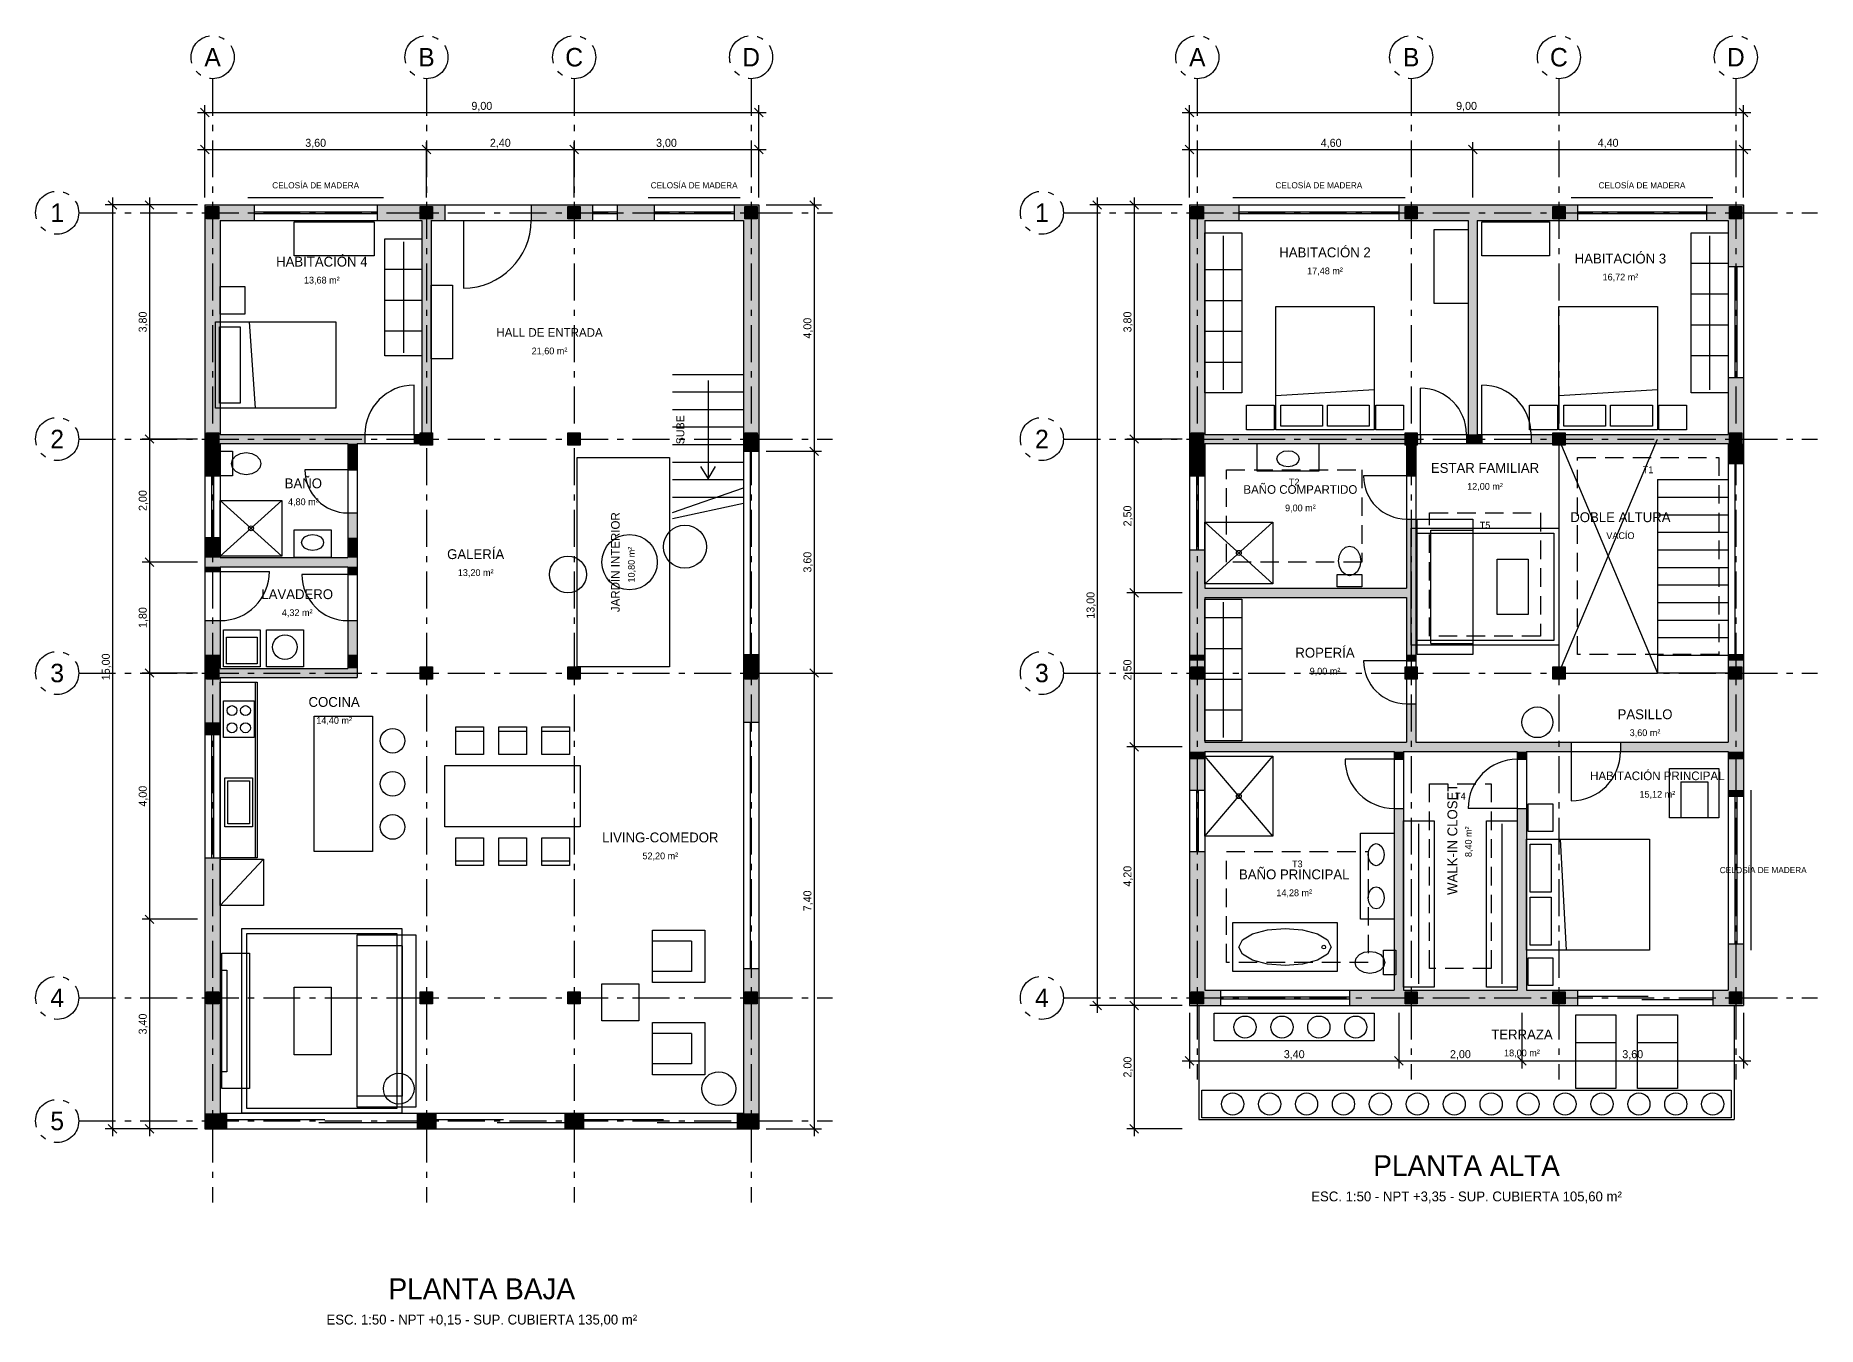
# Model space of a CAD drawing. Extents: x -4 to 46.4, y -32 to 6.2.
# Drawn here: x 17.45 to 46.4, y -23.21 to -2.25 of the extents above; entities that cross this region are included whole.
import ezdxf
from ezdxf.enums import TextEntityAlignment as Align

# ---------------------------------------------------------------- set-up
doc = ezdxf.new("R2010")
doc.units = 0
doc.linetypes.add('CENTER', pattern=[1, 0.6, -0.15, 0.1, -0.15])
doc.linetypes.add('DASHED', pattern=[0.45, 0.3, -0.15])
for name, color, linetype in [('BARANDAS', 140, 'CONTINUOUS'), ('CARPINTERIA', 4, 'CONTINUOUS'), ('COLUMNAS', 7, 'CONTINUOUS'), ('COTAS', 3, 'CONTINUOUS'), ('EJES', 1, 'CENTER'), ('ESCALERA', 30, 'CONTINUOUS'), ('MOBILIARIO', 6, 'CONTINUOUS'), ('MUROS', 7, 'CONTINUOUS'), ('MUROS-RELLENO', 8, 'CONTINUOUS'), ('SANITARIOS', 140, 'CONTINUOUS'), ('TEXTO', 2, 'CONTINUOUS'), ('TRAGALUCES', 4, 'DASHED'), ('VEGETACION', 92, 'CONTINUOUS')]:
    doc.layers.add(name, color=color, linetype=linetype)

msp = doc.modelspace()

# ---------------------------------------------------------------- linework, layer by layer
at = {"layer": 'BARANDAS'}
for p, q in [((42.2, -8.8), (43.8, -12.6)), ((42.2, -12.6), (43.8, -8.8)), ((42.2, -8.875), (42.2, -12.6)), ((42.2, -12.6), (43.8, -12.6)), ((36.35, -18), (36.35, -19.85)), ((45.05, -18), (45.05, -19.85)), ((36.35, -19.85), (45.05, -19.85))]:
    msp.add_line(p, q, dxfattribs=at)
at = {"layer": 'CARPINTERIA'}
for p, q in [((20.9, -4.88), (23.1, -4.88)), ((27.4, -4.88), (28.9, -4.88)), ((36.9, -4.88), (39.7, -4.88)), ((42.4, -4.88), (44.7, -4.88)), ((21, -5), (23, -5)), ((21, -5.11), (23, -5.11)), ((21, -5.14), (23, -5.14)), ((24.1, -5), (25.5, -5)), ((26.5, -5), (26.9, -5)), ((26.5, -5.11), (26.9, -5.11)), ((26.5, -5.14), (26.9, -5.14)), ((27.5, -5), (28.8, -5)), ((27.5, -5.11), (28.8, -5.11)), ((27.5, -5.14), (28.8, -5.14)), ((37, -5), (39.6, -5)), ((37, -5.11), (39.6, -5.11)), ((37, -5.14), (39.6, -5.14)), ((42.5, -5), (44.6, -5)), ((42.5, -5.11), (44.6, -5.11)), ((42.5, -5.14), (44.6, -5.14)), ((21, -5.25), (23, -5.25)), ((24.1, -5.25), (25.5, -5.25)), ((24.4, -5.25), (24.4, -6.35)), ((26.5, -5.25), (26.9, -5.25)), ((27.5, -5.25), (28.8, -5.25)), ((37, -5.25), (39.6, -5.25)), ((42.5, -5.25), (44.6, -5.25)), ((44.95, -6), (44.95, -7.8)), ((45.06, -6), (45.06, -7.8)), ((45.09, -6), (45.09, -7.8)), ((45.2, -6), (45.2, -7.8)), ((23.6, -8.725), (23.6, -7.925)), ((39.95, -8.725), (39.95, -7.975)), ((40.95, -8.725), (40.95, -7.925)), ((22.8, -8.725), (23.6, -8.725)), ((22.8, -8.875), (23.6, -8.875)), ((39.95, -8.725), (40.7, -8.725)), ((39.95, -8.875), (40.7, -8.875)), ((40.95, -8.725), (41.75, -8.725)), ((40.95, -8.875), (41.75, -8.875)), ((28.95, -9), (28.95, -12.3)), ((29.06, -9), (29.06, -12.3)), ((29.2, -9), (29.2, -12.3)), ((44.95, -9.2), (44.95, -12.3)), ((45.06, -9.2), (45.06, -12.3)), ((45.2, -9.2), (45.2, -12.3)), ((20.2, -9.4), (20.2, -10.4)), ((20.31, -9.4), (20.31, -10.4)), ((20.34, -9.4), (20.34, -10.4)), ((20.45, -9.4), (20.45, -10.4)), ((22.525, -9.3), (21.825, -9.3)), ((22.525, -9.3), (22.525, -10)), ((22.675, -9.3), (22.675, -10)), ((36.2, -9.4), (36.2, -10.6)), ((36.31, -9.4), (36.31, -10.6)), ((36.34, -9.4), (36.34, -10.6)), ((36.45, -9.4), (36.45, -10.6)), ((39.725, -9.4), (39.025, -9.4)), ((39.725, -9.4), (39.725, -10.1)), ((39.875, -9.4), (39.875, -10.1)), ((20.2, -10.95), (20.2, -11.75)), ((20.45, -10.95), (21.25, -10.95)), ((20.45, -10.95), (20.45, -11.75)), ((22.525, -11), (21.775, -11)), ((22.525, -11), (22.525, -11.75)), ((22.675, -11), (22.675, -11.75)), ((39.725, -12.4), (39.025, -12.4)), ((39.725, -12.4), (39.725, -13.1)), ((39.875, -12.4), (39.875, -13.1)), ((20.2, -13.6), (20.2, -15.6)), ((20.31, -13.6), (20.31, -15.6)), ((20.34, -13.6), (20.34, -15.6)), ((20.45, -13.6), (20.45, -15.6)), ((28.95, -13.4), (28.95, -17.4)), ((29.06, -13.4), (29.06, -17.4)), ((29.2, -13.4), (29.2, -17.4)), ((42.4, -13.725), (43.2, -13.725)), ((42.4, -13.875), (42.4, -14.675)), ((42.4, -13.875), (43.2, -13.875)), ((39.525, -14), (38.725, -14)), ((39.525, -14), (39.525, -14.8)), ((39.675, -14), (39.675, -14.8)), ((41.525, -14), (41.525, -14.8)), ((41.675, -14), (41.675, -14.8)), ((36.2, -14.5), (36.2, -15.5)), ((36.31, -14.5), (36.31, -15.5)), ((36.34, -14.5), (36.34, -15.5)), ((36.45, -14.5), (36.45, -15.5)), ((44.95, -14.6), (44.95, -17)), ((45.06, -14.6), (45.06, -17)), ((45.09, -14.6), (45.09, -17)), ((45.2, -14.6), (45.2, -17)), ((45.32, -14.5), (45.32, -17.1)), ((41.525, -14.8), (40.725, -14.8)), ((36.7, -17.75), (38.8, -17.75)), ((36.7, -17.86), (38.8, -17.86)), ((36.7, -17.89), (38.8, -17.89)), ((42.5, -17.75), (44.7, -17.75)), ((42.5, -17.85), (43.65, -17.85)), ((43.55, -17.9), (44.7, -17.9)), ((36.7, -18), (38.8, -18)), ((42.5, -18), (44.7, -18)), ((20.55, -19.75), (23.65, -19.75)), ((20.55, -19.85), (22.15, -19.85)), ((22.05, -19.9), (23.65, -19.9)), ((23.95, -19.75), (26.05, -19.75)), ((23.95, -19.85), (25.05, -19.85)), ((24.95, -19.9), (26.05, -19.9)), ((26.35, -19.75), (28.85, -19.75)), ((26.35, -19.85), (27.65, -19.85)), ((27.55, -19.9), (28.85, -19.9)), ((20.55, -20), (23.65, -20)), ((23.95, -20), (26.05, -20)), ((26.35, -20), (28.85, -20))]:
    msp.add_line(p, q, dxfattribs=at)
for centre, radius, start, end in [((24.4, -5.25), 1.1, 270, 0), ((23.6, -8.725), 0.8, 90, 180), ((39.95, -8.725), 0.75, 0, 90), ((40.95, -8.725), 0.8, 0, 90), ((22.525, -9.3), 0.7, 180, 270), ((39.725, -9.4), 0.7, 180, 270), ((20.45, -10.95), 0.8, 270, 0), ((22.525, -11), 0.75, 180, 270), ((39.725, -12.4), 0.7, 180, 270), ((42.4, -13.875), 0.8, 270, 0), ((39.525, -14), 0.8, 180, 270), ((41.525, -14.8), 0.8, 90, 180)]:
    msp.add_arc(centre, radius, start, end, dxfattribs=at)
at = {"layer": 'COLUMNAS'}
for points in [[(20.225, -5.025), (20.425, -5.025), (20.425, -5.225), (20.225, -5.225)], [(23.7, -5.025), (23.9, -5.025), (23.9, -5.225), (23.7, -5.225)], [(26.1, -5.025), (26.3, -5.025), (26.3, -5.225), (26.1, -5.225)], [(28.975, -5.025), (29.175, -5.025), (29.175, -5.225), (28.975, -5.225)], [(36.225, -5.025), (36.425, -5.025), (36.425, -5.225), (36.225, -5.225)], [(39.7, -5.025), (39.9, -5.025), (39.9, -5.225), (39.7, -5.225)], [(42.1, -5.025), (42.3, -5.025), (42.3, -5.225), (42.1, -5.225)], [(44.975, -5.025), (45.175, -5.025), (45.175, -5.225), (44.975, -5.225)], [(20.225, -8.7), (20.425, -8.7), (20.425, -8.9), (20.225, -8.9)], [(23.7, -8.7), (23.9, -8.7), (23.9, -8.9), (23.7, -8.9)], [(26.1, -8.7), (26.3, -8.7), (26.3, -8.9), (26.1, -8.9)], [(28.975, -8.7), (29.175, -8.7), (29.175, -8.9), (28.975, -8.9)], [(36.225, -8.7), (36.425, -8.7), (36.425, -8.9), (36.225, -8.9)], [(39.7, -8.7), (39.9, -8.7), (39.9, -8.9), (39.7, -8.9)], [(42.1, -8.7), (42.3, -8.7), (42.3, -8.9), (42.1, -8.9)], [(44.975, -8.7), (45.175, -8.7), (45.175, -8.9), (44.975, -8.9)], [(20.225, -12.5), (20.425, -12.5), (20.425, -12.7), (20.225, -12.7)], [(23.7, -12.5), (23.9, -12.5), (23.9, -12.7), (23.7, -12.7)], [(26.1, -12.5), (26.3, -12.5), (26.3, -12.7), (26.1, -12.7)], [(28.975, -12.5), (29.175, -12.5), (29.175, -12.7), (28.975, -12.7)], [(36.225, -12.5), (36.425, -12.5), (36.425, -12.7), (36.225, -12.7)], [(39.7, -12.5), (39.9, -12.5), (39.9, -12.7), (39.7, -12.7)], [(42.1, -12.5), (42.3, -12.5), (42.3, -12.7), (42.1, -12.7)], [(44.975, -12.5), (45.175, -12.5), (45.175, -12.7), (44.975, -12.7)], [(20.225, -17.775), (20.425, -17.775), (20.425, -17.975), (20.225, -17.975)], [(23.7, -17.775), (23.9, -17.775), (23.9, -17.975), (23.7, -17.975)], [(26.1, -17.775), (26.3, -17.775), (26.3, -17.975), (26.1, -17.975)], [(28.975, -17.775), (29.175, -17.775), (29.175, -17.975), (28.975, -17.975)], [(36.225, -17.775), (36.425, -17.775), (36.425, -17.975), (36.225, -17.975)], [(39.7, -17.775), (39.9, -17.775), (39.9, -17.975), (39.7, -17.975)], [(42.1, -17.775), (42.3, -17.775), (42.3, -17.975), (42.1, -17.975)], [(44.975, -17.775), (45.175, -17.775), (45.175, -17.975), (44.975, -17.975)], [(20.225, -19.775), (20.425, -19.775), (20.425, -19.975), (20.225, -19.975)], [(23.7, -19.775), (23.9, -19.775), (23.9, -19.975), (23.7, -19.975)], [(26.1, -19.775), (26.3, -19.775), (26.3, -19.975), (26.1, -19.975)], [(28.975, -19.775), (29.175, -19.775), (29.175, -19.975), (28.975, -19.975)]]:
    msp.add_lwpolyline(points, close=True, dxfattribs=at)
for points in [[(20.225, -5.025), (20.425, -5.025), (20.225, -5.225), (20.425, -5.225)], [(23.7, -5.025), (23.9, -5.025), (23.7, -5.225), (23.9, -5.225)], [(26.1, -5.025), (26.3, -5.025), (26.1, -5.225), (26.3, -5.225)], [(28.975, -5.025), (29.175, -5.025), (28.975, -5.225), (29.175, -5.225)], [(36.225, -5.025), (36.425, -5.025), (36.225, -5.225), (36.425, -5.225)], [(39.7, -5.025), (39.9, -5.025), (39.7, -5.225), (39.9, -5.225)], [(42.1, -5.025), (42.3, -5.025), (42.1, -5.225), (42.3, -5.225)], [(44.975, -5.025), (45.175, -5.025), (44.975, -5.225), (45.175, -5.225)], [(20.225, -8.7), (20.425, -8.7), (20.225, -8.9), (20.425, -8.9)], [(23.7, -8.7), (23.9, -8.7), (23.7, -8.9), (23.9, -8.9)], [(26.1, -8.7), (26.3, -8.7), (26.1, -8.9), (26.3, -8.9)], [(28.975, -8.7), (29.175, -8.7), (28.975, -8.9), (29.175, -8.9)], [(36.225, -8.7), (36.425, -8.7), (36.225, -8.9), (36.425, -8.9)], [(39.7, -8.7), (39.9, -8.7), (39.7, -8.9), (39.9, -8.9)], [(42.1, -8.7), (42.3, -8.7), (42.1, -8.9), (42.3, -8.9)], [(44.975, -8.7), (45.175, -8.7), (44.975, -8.9), (45.175, -8.9)], [(20.225, -12.5), (20.425, -12.5), (20.225, -12.7), (20.425, -12.7)], [(23.7, -12.5), (23.9, -12.5), (23.7, -12.7), (23.9, -12.7)], [(26.1, -12.5), (26.3, -12.5), (26.1, -12.7), (26.3, -12.7)], [(28.975, -12.5), (29.175, -12.5), (28.975, -12.7), (29.175, -12.7)], [(36.225, -12.5), (36.425, -12.5), (36.225, -12.7), (36.425, -12.7)], [(39.7, -12.5), (39.9, -12.5), (39.7, -12.7), (39.9, -12.7)], [(42.1, -12.5), (42.3, -12.5), (42.1, -12.7), (42.3, -12.7)], [(44.975, -12.5), (45.175, -12.5), (44.975, -12.7), (45.175, -12.7)], [(20.225, -17.775), (20.425, -17.775), (20.225, -17.975), (20.425, -17.975)], [(23.7, -17.775), (23.9, -17.775), (23.7, -17.975), (23.9, -17.975)], [(26.1, -17.775), (26.3, -17.775), (26.1, -17.975), (26.3, -17.975)], [(28.975, -17.775), (29.175, -17.775), (28.975, -17.975), (29.175, -17.975)], [(36.225, -17.775), (36.425, -17.775), (36.225, -17.975), (36.425, -17.975)], [(39.7, -17.775), (39.9, -17.775), (39.7, -17.975), (39.9, -17.975)], [(42.1, -17.775), (42.3, -17.775), (42.1, -17.975), (42.3, -17.975)], [(44.975, -17.775), (45.175, -17.775), (44.975, -17.975), (45.175, -17.975)], [(20.225, -19.775), (20.425, -19.775), (20.225, -19.975), (20.425, -19.975)], [(23.7, -19.775), (23.9, -19.775), (23.7, -19.975), (23.9, -19.975)], [(26.1, -19.775), (26.3, -19.775), (26.1, -19.975), (26.3, -19.975)], [(28.975, -19.775), (29.175, -19.775), (28.975, -19.975), (29.175, -19.975)]]:
    msp.add_solid(points, dxfattribs=at)
at = {"layer": 'COTAS'}
for p, q in [((20.13, -3.43), (20.27, -3.57)), ((20.2, -4.88), (20.2, -3.38)), ((29.13, -3.43), (29.27, -3.57)), ((29.2, -4.88), (29.2, -3.38)), ((36.13, -3.43), (36.27, -3.57)), ((36.2, -4.88), (36.2, -3.38)), ((45.13, -3.43), (45.27, -3.57)), ((45.2, -4.88), (45.2, -3.38)), ((20.08, -3.5), (29.32, -3.5)), ((36.08, -3.5), (45.32, -3.5)), ((20.13, -4.03), (20.27, -4.17)), ((20.2, -4.88), (20.2, -3.98)), ((23.73, -4.03), (23.87, -4.17)), ((23.73, -4.03), (23.87, -4.17)), ((23.8, -4.88), (23.8, -3.98)), ((23.8, -4.88), (23.8, -3.98)), ((26.13, -4.03), (26.27, -4.17)), ((26.13, -4.03), (26.27, -4.17)), ((26.2, -4.88), (26.2, -3.98)), ((26.2, -4.88), (26.2, -3.98)), ((29.13, -4.03), (29.27, -4.17)), ((29.2, -4.88), (29.2, -3.98)), ((36.13, -4.03), (36.27, -4.17)), ((36.2, -4.88), (36.2, -3.98)), ((40.73, -4.03), (40.87, -4.17)), ((40.73, -4.03), (40.87, -4.17)), ((40.8, -4.88), (40.8, -3.98)), ((40.8, -4.88), (40.8, -3.98)), ((45.13, -4.03), (45.27, -4.17)), ((45.2, -4.88), (45.2, -3.98)), ((20.08, -4.1), (23.92, -4.1)), ((23.68, -4.1), (26.32, -4.1)), ((26.08, -4.1), (29.32, -4.1)), ((36.08, -4.1), (40.92, -4.1)), ((40.68, -4.1), (45.32, -4.1)), ((18.7, -4.88), (18.7, -20.12)), ((19.3, -4.88), (19.3, -8.92)), ((30.1, -4.88), (30.1, -9.12)), ((34.7, -4.88), (34.7, -18.12)), ((35.3, -4.88), (35.3, -8.92)), ((20.08, -5), (18.58, -5)), ((18.63, -4.93), (18.77, -5.07)), ((20.08, -5), (19.18, -5)), ((19.23, -4.93), (19.37, -5.07)), ((29.32, -5), (30.22, -5)), ((30.03, -4.93), (30.17, -5.07)), ((36.08, -5), (34.58, -5)), ((34.63, -4.93), (34.77, -5.07)), ((36.08, -5), (35.18, -5)), ((35.23, -4.93), (35.37, -5.07)), ((19.3, -8.68), (19.3, -10.92)), ((35.3, -8.68), (35.3, -11.42)), ((20.08, -8.8), (19.18, -8.8)), ((20.08, -8.8), (19.18, -8.8)), ((19.23, -8.73), (19.37, -8.87)), ((19.23, -8.73), (19.37, -8.87)), ((30.03, -8.93), (30.17, -9.07)), ((30.03, -8.93), (30.17, -9.07)), ((30.1, -8.88), (30.1, -12.72)), ((36.08, -8.8), (35.18, -8.8)), ((36.08, -8.8), (35.18, -8.8)), ((35.23, -8.73), (35.37, -8.87)), ((35.23, -8.73), (35.37, -8.87)), ((29.32, -9), (30.22, -9)), ((29.32, -9), (30.22, -9)), ((19.3, -10.68), (19.3, -12.72)), ((20.08, -10.8), (19.18, -10.8)), ((20.08, -10.8), (19.18, -10.8)), ((19.23, -10.73), (19.37, -10.87)), ((19.23, -10.73), (19.37, -10.87)), ((35.23, -11.23), (35.37, -11.37)), ((35.23, -11.23), (35.37, -11.37)), ((35.3, -11.18), (35.3, -13.92)), ((36.08, -11.3), (35.18, -11.3)), ((36.08, -11.3), (35.18, -11.3)), ((20.08, -12.6), (19.18, -12.6)), ((20.08, -12.6), (19.18, -12.6)), ((19.23, -12.53), (19.37, -12.67)), ((19.23, -12.53), (19.37, -12.67)), ((19.3, -12.48), (19.3, -16.72)), ((29.32, -12.6), (30.22, -12.6)), ((29.32, -12.6), (30.22, -12.6)), ((30.03, -12.53), (30.17, -12.67)), ((30.03, -12.53), (30.17, -12.67)), ((30.1, -12.48), (30.1, -20.12)), ((36.08, -13.8), (35.18, -13.8)), ((36.08, -13.8), (35.18, -13.8)), ((35.23, -13.73), (35.37, -13.87)), ((35.23, -13.73), (35.37, -13.87)), ((35.3, -13.68), (35.3, -18.12)), ((19.3, -16.48), (19.3, -20.12)), ((20.08, -16.6), (19.18, -16.6)), ((20.08, -16.6), (19.18, -16.6)), ((19.23, -16.53), (19.37, -16.67)), ((19.23, -16.53), (19.37, -16.67)), ((34.63, -17.93), (34.77, -18.07)), ((35.23, -17.93), (35.37, -18.07)), ((35.23, -17.93), (35.37, -18.07)), ((35.3, -17.88), (35.3, -20.12)), ((36.08, -18), (34.58, -18)), ((36.08, -18), (35.18, -18)), ((36.08, -18), (35.18, -18)), ((36.2, -18.12), (36.2, -19.02)), ((39.6, -18.12), (39.6, -19.02)), ((39.6, -18.12), (39.6, -19.02)), ((41.6, -18.12), (41.6, -19.02)), ((41.6, -18.12), (41.6, -19.02)), ((45.2, -18.12), (45.2, -19.02)), ((36.08, -18.9), (39.72, -18.9)), ((36.13, -18.83), (36.27, -18.97)), ((39.48, -18.9), (41.72, -18.9)), ((39.53, -18.83), (39.67, -18.97)), ((39.53, -18.83), (39.67, -18.97)), ((41.48, -18.9), (45.32, -18.9)), ((41.53, -18.83), (41.67, -18.97)), ((41.53, -18.83), (41.67, -18.97)), ((45.13, -18.83), (45.27, -18.97)), ((18.63, -19.93), (18.77, -20.07)), ((19.23, -19.93), (19.37, -20.07)), ((30.03, -19.93), (30.17, -20.07)), ((35.23, -19.93), (35.37, -20.07)), ((20.08, -20), (18.58, -20)), ((20.08, -20), (19.18, -20)), ((29.32, -20), (30.22, -20)), ((36.08, -20), (35.18, -20))]:
    msp.add_line(p, q, dxfattribs=at)
at = {"layer": 'EJES'}
for p, q in [((20.325, -2.95), (20.325, -21.2)), ((23.8, -2.95), (23.8, -21.2)), ((26.2, -2.95), (26.2, -21.2)), ((29.075, -2.95), (29.075, -21.2)), ((36.325, -2.95), (36.325, -19.2)), ((39.8, -2.95), (39.8, -19.2)), ((42.2, -2.95), (42.2, -19.2)), ((45.075, -2.95), (45.075, -19.2)), ((18.15, -5.125), (30.4, -5.125)), ((34.15, -5.125), (46.4, -5.125)), ((18.15, -8.8), (30.4, -8.8)), ((34.15, -8.8), (46.4, -8.8)), ((18.15, -12.6), (30.4, -12.6)), ((34.15, -12.6), (46.4, -12.6)), ((18.15, -17.875), (30.4, -17.875)), ((34.15, -17.875), (46.4, -17.875)), ((18.15, -19.875), (30.4, -19.875))]:
    msp.add_line(p, q, dxfattribs=at)
for centre in [(20.325, -2.6), (23.8, -2.6), (26.2, -2.6), (29.075, -2.6), (36.325, -2.6), (39.8, -2.6), (42.2, -2.6), (45.075, -2.6), (17.8, -5.125), (33.8, -5.125), (17.8, -8.8), (33.8, -8.8), (17.8, -12.6), (33.8, -12.6), (17.8, -17.875), (33.8, -17.875), (17.8, -19.875)]:
    msp.add_circle(centre, 0.35, dxfattribs=at)
at = {"layer": 'ESCALERA'}
for p, q in [((27.8, -7.75), (28.95, -7.75)), ((27.8, -8.035), (28.95, -8.035)), ((27.8, -8.32), (28.95, -8.32)), ((27.8, -8.605), (28.95, -8.605)), ((27.8, -8.89), (28.95, -8.89)), ((27.8, -9.175), (28.95, -9.175)), ((27.8, -9.46), (28.95, -9.46)), ((43.8, -9.46), (44.95, -9.46)), ((43.8, -9.46), (43.8, -12.595)), ((44.95, -9.46), (44.95, -12.595)), ((27.8, -9.995), (28.95, -9.595)), ((27.8, -9.745), (28.95, -9.745)), ((43.8, -9.745), (44.95, -9.745)), ((43.8, -10.03), (44.95, -10.03)), ((43.8, -10.315), (44.95, -10.315)), ((43.8, -10.6), (44.95, -10.6)), ((43.8, -10.885), (44.95, -10.885)), ((43.8, -11.17), (44.95, -11.17)), ((43.8, -11.455), (44.95, -11.455)), ((43.8, -11.74), (44.95, -11.74)), ((43.8, -12.025), (44.95, -12.025)), ((43.8, -12.31), (44.95, -12.31)), ((43.8, -12.595), (44.95, -12.595))]:
    msp.add_line(p, q, dxfattribs=at)
for points in [[(27.8, -7.75), (28.95, -7.75), (28.95, -9.845), (27.8, -10.095)], [(28.375, -7.85), (28.375, -9.445)], [(28.255, -9.245), (28.375, -9.445), (28.495, -9.245)]]:
    msp.add_lwpolyline(points, dxfattribs=at)
at = {"layer": 'MOBILIARIO'}
for p, q in [((36.75, -8), (36.75, -5.5)), ((44.65, -5.5), (44.65, -8)), ((23.425, -5.6), (23.425, -7.4)), ((23.725, -6.05), (23.125, -6.05)), ((36.45, -6.05), (37.05, -6.05)), ((44.95, -5.95), (44.35, -5.95)), ((23.725, -6.55), (23.125, -6.55)), ((36.45, -6.55), (37.05, -6.55)), ((44.95, -6.45), (44.35, -6.45)), ((21.025, -8.3), (20.925, -6.9)), ((23.725, -7.05), (23.125, -7.05)), ((36.45, -7.05), (37.05, -7.05)), ((44.95, -6.95), (44.35, -6.95)), ((44.95, -7.45), (44.35, -7.45)), ((36.45, -7.55), (37.05, -7.55)), ((39.2, -8), (37.6, -8.1)), ((43.8, -8), (42.2, -8.1)), ((40.12, -12.12), (40.12, -10.28)), ((40.12, -10.28), (40.8, -10.28)), ((36.75, -13.65), (36.75, -11.45)), ((36.45, -11.7), (37.05, -11.7)), ((40.12, -12.12), (40.8, -12.12)), ((36.45, -12.2), (37.05, -12.2)), ((36.45, -12.7), (37.05, -12.7)), ((21.02, -15.6), (21.02, -12.75)), ((36.45, -13.2), (37.05, -13.2)), ((24.275, -13.545), (24.725, -13.545)), ((24.975, -13.545), (25.425, -13.545)), ((25.675, -13.545), (26.125, -13.545)), ((44.18, -14.37), (44.62, -14.37)), ((44.18, -14.37), (44.18, -14.95)), ((44.62, -14.37), (44.62, -14.95)), ((39.925, -17.65), (39.925, -15.05)), ((41.275, -15.05), (41.275, -17.65)), ((42.325, -17.1), (42.225, -15.3)), ((20.45, -16.375), (21.15, -15.625)), ((24.725, -15.655), (24.275, -15.655)), ((25.425, -15.655), (24.975, -15.655)), ((26.125, -15.655), (25.675, -15.655)), ((23.405, -17.03), (22.675, -17.03)), ((23.405, -17.03), (23.405, -19.47)), ((28.105, -16.955), (27.475, -16.955)), ((28.105, -16.955), (28.105, -17.445)), ((28.105, -17.445), (27.475, -17.445)), ((28.105, -18.455), (27.475, -18.455)), ((28.105, -18.455), (28.105, -18.945)), ((42.475, -18.6), (43.125, -18.6)), ((43.475, -18.6), (44.125, -18.6)), ((28.105, -18.945), (27.475, -18.945)), ((23.405, -19.47), (22.675, -19.47))]:
    msp.add_line(p, q, dxfattribs=at)
for points in [[(21.65, -5.275), (22.95, -5.275), (22.95, -5.825), (21.65, -5.825)], [(36.45, -8.05), (36.45, -5.45), (37.05, -5.45), (37.05, -8.05)], [(40.725, -5.4), (40.725, -6.6), (40.175, -6.6), (40.175, -5.4)], [(40.95, -5.275), (42.05, -5.275), (42.05, -5.825), (40.95, -5.825)], [(44.95, -5.45), (44.95, -8.05), (44.35, -8.05), (44.35, -5.45)], [(23.725, -5.55), (23.725, -7.45), (23.125, -7.45), (23.125, -5.55)], [(20.45, -6.775), (20.45, -6.325), (20.85, -6.325), (20.85, -6.775)], [(23.875, -7.5), (23.875, -6.3), (24.225, -6.3), (24.225, -7.5)], [(39.2, -8.65), (37.6, -8.65), (37.6, -6.65), (39.2, -6.65)], [(43.8, -8.65), (42.2, -8.65), (42.2, -6.65), (43.8, -6.65)], [(20.375, -8.3), (20.375, -6.9), (22.325, -6.9), (22.325, -8.3)], [(20.435, -8.22), (20.435, -6.98), (20.775, -6.98), (20.775, -8.22)], [(37.575, -8.65), (37.125, -8.65), (37.125, -8.25), (37.575, -8.25)], [(38.36, -8.59), (37.68, -8.59), (37.68, -8.25), (38.36, -8.25)], [(39.12, -8.59), (38.44, -8.59), (38.44, -8.25), (39.12, -8.25)], [(39.675, -8.65), (39.225, -8.65), (39.225, -8.25), (39.675, -8.25)], [(42.175, -8.65), (41.725, -8.65), (41.725, -8.25), (42.175, -8.25)], [(42.96, -8.59), (42.28, -8.59), (42.28, -8.25), (42.96, -8.25)], [(43.72, -8.59), (43.04, -8.59), (43.04, -8.25), (43.72, -8.25)], [(44.275, -8.65), (43.825, -8.65), (43.825, -8.25), (44.275, -8.25)], [(39.9, -12.3), (39.9, -10.1), (40.8, -10.1), (40.8, -12.3)], [(39.8, -12.15), (39.8, -10.25), (42.2, -10.25), (42.2, -12.15)], [(39.88, -12.07), (39.88, -10.33), (42.12, -10.33), (42.12, -12.07)], [(41.2, -11.65), (41.2, -10.75), (41.7, -10.75), (41.7, -11.65)], [(36.45, -13.7), (36.45, -11.4), (37.05, -11.4), (37.05, -13.7)], [(20.45, -15.6), (20.45, -12.75), (21.05, -12.75), (21.05, -15.6)], [(20.5, -13.65), (20.5, -13.05), (21, -13.05), (21, -13.65)], [(21.975, -15.5), (21.975, -13.3), (22.925, -13.3), (22.925, -15.5)], [(24.275, -13.475), (24.725, -13.475), (24.725, -13.925), (24.275, -13.925)], [(24.975, -13.475), (25.425, -13.475), (25.425, -13.925), (24.975, -13.925)], [(25.675, -13.475), (26.125, -13.475), (26.125, -13.925), (25.675, -13.925)], [(24.1, -14.1), (26.3, -14.1), (26.3, -15.1), (24.1, -15.1)], [(44, -14.15), (44.8, -14.15), (44.8, -14.95), (44, -14.95)], [(41.7, -15.175), (41.7, -14.725), (42.1, -14.725), (42.1, -15.175)], [(39.675, -17.7), (39.675, -15), (40.175, -15), (40.175, -17.7)], [(41.525, -15), (41.525, -17.7), (41.025, -17.7), (41.025, -15)], [(24.725, -15.725), (24.275, -15.725), (24.275, -15.275), (24.725, -15.275)], [(25.425, -15.725), (24.975, -15.725), (24.975, -15.275), (25.425, -15.275)], [(26.125, -15.725), (25.675, -15.725), (25.675, -15.275), (26.125, -15.275)], [(41.675, -17.1), (41.675, -15.3), (43.675, -15.3), (43.675, -17.1)], [(20.45, -16.375), (20.45, -15.625), (21.15, -15.625), (21.15, -16.375)], [(41.735, -16.16), (41.735, -15.38), (42.075, -15.38), (42.075, -16.16)], [(41.735, -17.02), (41.735, -16.24), (42.075, -16.24), (42.075, -17.02)], [(23.4, -16.75), (23.4, -19.75), (20.8, -19.75), (20.8, -16.75)], [(28.325, -16.775), (28.325, -17.625), (27.475, -17.625), (27.475, -16.775)], [(23.32, -16.83), (23.32, -19.67), (20.88, -19.67), (20.88, -16.83)], [(23.625, -16.85), (23.625, -19.65), (22.675, -19.65), (22.675, -16.85)], [(20.475, -19.35), (20.475, -17.15), (20.925, -17.15), (20.925, -19.35)], [(41.7, -17.675), (41.7, -17.225), (42.1, -17.225), (42.1, -17.675)], [(20.475, -19.075), (20.475, -17.425), (20.555, -17.425), (20.555, -19.075)], [(27.25, -17.65), (27.25, -18.25), (26.65, -18.25), (26.65, -17.65)], [(22.25, -17.7), (22.25, -18.8), (21.65, -18.8), (21.65, -17.7)], [(42.475, -18.15), (43.125, -18.15), (43.125, -19.35), (42.475, -19.35)], [(43.475, -18.15), (44.125, -18.15), (44.125, -19.35), (43.475, -19.35)], [(28.325, -18.275), (28.325, -19.125), (27.475, -19.125), (27.475, -18.275)]]:
    msp.add_lwpolyline(points, close=True, dxfattribs=at)
for centre, radius in [((27.1, -10.8), 0.45), ((28, -10.55), 0.35), ((26.1, -11), 0.3), ((20.64, -13.21), 0.08), ((20.86, -13.21), 0.08), ((41.85, -13.4), 0.25), ((20.64, -13.49), 0.08), ((20.86, -13.49), 0.08), ((23.25, -13.7), 0.2), ((23.25, -14.4), 0.2), ((23.25, -15.1), 0.2), ((37.1, -18.35), 0.18), ((37.7, -18.35), 0.18), ((38.3, -18.35), 0.18), ((38.9, -18.35), 0.18), ((23.35, -19.35), 0.25), ((28.55, -19.35), 0.275), ((36.9, -19.6), 0.18), ((37.5, -19.6), 0.18), ((38.1, -19.6), 0.18), ((38.7, -19.6), 0.18), ((39.3, -19.6), 0.18), ((39.9, -19.6), 0.18), ((40.5, -19.6), 0.18), ((41.1, -19.6), 0.18), ((41.7, -19.6), 0.18), ((42.3, -19.6), 0.18), ((42.9, -19.6), 0.18), ((43.5, -19.6), 0.18), ((44.1, -19.6), 0.18), ((44.7, -19.6), 0.18)]:
    msp.add_circle(centre, radius, dxfattribs=at)
at = {"layer": 'MUROS'}
for p, q in [((20.2, -5), (21, -5)), ((20.2, -5), (20.2, -9.4)), ((21, -5), (21, -5.25)), ((23, -5), (24.1, -5)), ((23, -5), (23, -5.25)), ((24.1, -5), (24.1, -5.25)), ((25.5, -5), (26.5, -5)), ((25.5, -5), (25.5, -5.25)), ((26.5, -5), (26.5, -5.25)), ((26.9, -5), (27.5, -5)), ((26.9, -5), (26.9, -5.25)), ((27.5, -5), (27.5, -5.25)), ((28.8, -5), (29.2, -5)), ((28.8, -5), (28.8, -5.25)), ((29.2, -5), (29.2, -9)), ((36.2, -5), (37, -5)), ((36.2, -5), (36.2, -9.4)), ((37, -5), (37, -5.25)), ((39.6, -5), (42.5, -5)), ((39.6, -5), (39.6, -5.25)), ((42.5, -5), (42.5, -5.25)), ((44.6, -5), (45.2, -5)), ((44.6, -5), (44.6, -5.25)), ((45.2, -5), (45.2, -6)), ((20.45, -5.25), (21, -5.25)), ((20.45, -5.25), (20.45, -8.725)), ((23, -5.25), (23.725, -5.25)), ((23.725, -5.25), (23.725, -8.725)), ((23.875, -5.25), (24.1, -5.25)), ((23.875, -5.25), (23.875, -8.875)), ((25.5, -5.25), (26.5, -5.25)), ((26.9, -5.25), (27.5, -5.25)), ((28.8, -5.25), (28.95, -5.25)), ((28.95, -5.25), (28.95, -9)), ((36.45, -5.25), (37, -5.25)), ((36.45, -5.25), (36.45, -8.725)), ((39.6, -5.25), (40.725, -5.25)), ((40.725, -5.25), (40.725, -8.725)), ((40.875, -5.25), (42.5, -5.25)), ((40.875, -5.25), (40.875, -8.725)), ((44.6, -5.25), (44.95, -5.25)), ((44.95, -5.25), (44.95, -6)), ((44.95, -6), (45.2, -6)), ((44.95, -7.8), (45.2, -7.8)), ((44.95, -7.8), (44.95, -8.725)), ((45.2, -7.8), (45.2, -9.2)), ((20.45, -8.725), (22.8, -8.725)), ((20.45, -8.875), (22.525, -8.875)), ((20.45, -8.875), (20.45, -9.4)), ((22.525, -8.875), (22.525, -9.3)), ((22.675, -8.875), (22.8, -8.875)), ((22.675, -8.875), (22.675, -9.3)), ((22.8, -8.725), (22.8, -8.875)), ((23.6, -8.725), (23.725, -8.725)), ((23.6, -8.725), (23.6, -8.875)), ((23.6, -8.875), (23.875, -8.875)), ((36.45, -8.725), (39.95, -8.725)), ((36.45, -8.875), (39.725, -8.875)), ((36.45, -8.875), (36.45, -9.4)), ((39.725, -8.875), (39.725, -9.4)), ((39.875, -8.875), (39.95, -8.875)), ((39.875, -8.875), (39.875, -9.4)), ((39.95, -8.725), (39.95, -8.875)), ((40.7, -8.725), (40.725, -8.725)), ((40.7, -8.725), (40.7, -8.875)), ((40.7, -8.875), (40.95, -8.875)), ((40.875, -8.725), (40.95, -8.725)), ((40.95, -8.725), (40.95, -8.875)), ((41.75, -8.725), (44.95, -8.725)), ((41.75, -8.725), (41.75, -8.875)), ((41.75, -8.875), (44.95, -8.875)), ((44.95, -8.875), (44.95, -9.2)), ((28.95, -9), (29.2, -9)), ((44.95, -9.2), (45.2, -9.2)), ((20.2, -9.4), (20.45, -9.4)), ((22.525, -9.3), (22.675, -9.3)), ((36.2, -9.4), (36.45, -9.4)), ((39.725, -9.4), (39.875, -9.4)), ((22.525, -10), (22.675, -10)), ((22.525, -10), (22.525, -10.725)), ((22.675, -10), (22.675, -11)), ((39.725, -10.1), (39.875, -10.1)), ((39.725, -10.1), (39.725, -11.225)), ((39.875, -10.1), (39.875, -12.4)), ((20.2, -10.4), (20.45, -10.4)), ((20.2, -10.4), (20.2, -10.95)), ((20.45, -10.4), (20.45, -10.725)), ((36.2, -10.6), (36.45, -10.6)), ((36.2, -10.6), (36.2, -14.5)), ((36.45, -10.6), (36.45, -11.225)), ((20.2, -10.95), (20.45, -10.95)), ((20.45, -10.725), (22.525, -10.725)), ((20.45, -10.875), (22.525, -10.875)), ((20.45, -10.875), (20.45, -10.95)), ((22.525, -10.875), (22.525, -11)), ((22.525, -11), (22.675, -11)), ((36.45, -11.225), (39.725, -11.225)), ((36.45, -11.375), (39.725, -11.375)), ((36.45, -11.375), (36.45, -13.725)), ((39.725, -11.375), (39.725, -12.4)), ((20.2, -11.75), (20.45, -11.75)), ((20.2, -11.75), (20.2, -13.6)), ((20.45, -11.75), (20.45, -12.525)), ((22.525, -11.75), (22.675, -11.75)), ((22.525, -11.75), (22.525, -12.525)), ((22.675, -11.75), (22.675, -12.675)), ((28.95, -12.3), (29.2, -12.3)), ((28.95, -12.3), (28.95, -13.4)), ((29.2, -12.3), (29.2, -13.4)), ((39.725, -12.4), (39.875, -12.4)), ((44.95, -12.3), (45.2, -12.3)), ((44.95, -12.3), (44.95, -13.725)), ((45.2, -12.3), (45.2, -14.6)), ((20.45, -12.525), (22.525, -12.525)), ((20.45, -12.675), (22.675, -12.675)), ((20.45, -12.675), (20.45, -13.6)), ((39.725, -13.1), (39.875, -13.1)), ((39.725, -13.1), (39.725, -13.725)), ((39.875, -13.1), (39.875, -13.725)), ((20.2, -13.6), (20.45, -13.6)), ((28.95, -13.4), (29.2, -13.4)), ((36.45, -13.725), (39.725, -13.725)), ((36.45, -13.875), (39.525, -13.875)), ((36.45, -13.875), (36.45, -14.5)), ((39.525, -13.875), (39.525, -14)), ((39.675, -13.875), (41.525, -13.875)), ((39.675, -13.875), (39.675, -14)), ((39.875, -13.725), (42.4, -13.725)), ((41.525, -13.875), (41.525, -14)), ((41.675, -13.875), (42.4, -13.875)), ((41.675, -13.875), (41.675, -14)), ((42.4, -13.725), (42.4, -13.875)), ((43.2, -13.725), (44.95, -13.725)), ((43.2, -13.725), (43.2, -13.875)), ((43.2, -13.875), (44.95, -13.875)), ((44.95, -13.875), (44.95, -14.6)), ((39.525, -14), (39.675, -14)), ((41.525, -14), (41.675, -14)), ((36.2, -14.5), (36.45, -14.5)), ((44.95, -14.6), (45.2, -14.6)), ((39.525, -14.8), (39.675, -14.8)), ((39.525, -14.8), (39.525, -17.75)), ((39.675, -14.8), (39.675, -17.75)), ((41.525, -14.8), (41.675, -14.8)), ((41.525, -14.8), (41.525, -17.75)), ((41.675, -14.8), (41.675, -17.75)), ((20.2, -15.6), (20.45, -15.6)), ((20.2, -15.6), (20.2, -20)), ((20.45, -15.6), (20.45, -19.75)), ((36.2, -15.5), (36.45, -15.5)), ((36.2, -15.5), (36.2, -18)), ((36.45, -15.5), (36.45, -17.75)), ((44.95, -17), (45.2, -17)), ((44.95, -17), (44.95, -17.75)), ((45.2, -17), (45.2, -18)), ((28.95, -17.4), (29.2, -17.4)), ((28.95, -17.4), (28.95, -19.75)), ((29.2, -17.4), (29.2, -20)), ((36.45, -17.75), (36.7, -17.75)), ((36.7, -17.75), (36.7, -18)), ((38.8, -17.75), (39.525, -17.75)), ((38.8, -17.75), (38.8, -18)), ((39.675, -17.75), (41.525, -17.75)), ((41.675, -17.75), (42.5, -17.75)), ((42.5, -17.75), (42.5, -18)), ((44.7, -17.75), (44.95, -17.75)), ((44.7, -17.75), (44.7, -18)), ((36.2, -18), (36.7, -18)), ((38.8, -18), (42.5, -18)), ((44.7, -18), (45.2, -18)), ((20.45, -19.75), (20.55, -19.75)), ((20.55, -19.75), (20.55, -20)), ((23.65, -19.75), (23.95, -19.75)), ((23.65, -19.75), (23.65, -20)), ((23.95, -19.75), (23.95, -20)), ((26.05, -19.75), (26.35, -19.75)), ((26.05, -19.75), (26.05, -20)), ((26.35, -19.75), (26.35, -20)), ((28.85, -19.75), (28.95, -19.75)), ((28.85, -19.75), (28.85, -20)), ((20.2, -20), (20.55, -20)), ((23.65, -20), (23.95, -20)), ((26.05, -20), (26.35, -20)), ((28.85, -20), (29.2, -20))]:
    msp.add_line(p, q, dxfattribs=at)
at = {"layer": 'MUROS-RELLENO'}
for points in [[(20.2, -5), (21, -5), (20.2, -5.25), (21, -5.25)], [(23, -5), (24.1, -5), (23, -5.25), (24.1, -5.25)], [(25.5, -5), (26.5, -5), (25.5, -5.25), (26.5, -5.25)], [(26.9, -5), (27.5, -5), (26.9, -5.25), (27.5, -5.25)], [(28.8, -5), (29.2, -5), (28.8, -5.25), (29.2, -5.25)], [(36.2, -5), (37, -5), (36.2, -5.25), (37, -5.25)], [(39.6, -5), (42.5, -5), (39.6, -5.25), (42.5, -5.25)], [(44.6, -5), (45.2, -5), (44.6, -5.25), (45.2, -5.25)], [(20.2, -5.25), (20.45, -5.25), (20.2, -8.725), (20.45, -8.725)], [(23.725, -5.25), (23.875, -5.25), (23.725, -8.725), (23.875, -8.725)], [(28.95, -5.25), (29.2, -5.25), (28.95, -8.725), (29.2, -8.725)], [(36.2, -5.25), (36.45, -5.25), (36.2, -6), (36.45, -6)], [(40.725, -5.25), (40.875, -5.25), (40.725, -6), (40.875, -6)], [(44.95, -5.25), (45.2, -5.25), (44.95, -6), (45.2, -6)], [(36.2, -6), (36.45, -6), (36.2, -7.8), (36.45, -7.8)], [(40.725, -6), (40.875, -6), (40.725, -7.8), (40.875, -7.8)], [(36.2, -7.8), (36.45, -7.8), (36.2, -8.725), (36.45, -8.725)], [(40.725, -7.8), (40.875, -7.8), (40.725, -8.725), (40.875, -8.725)], [(44.95, -7.8), (45.2, -7.8), (44.95, -8.725), (45.2, -8.725)], [(20.2, -8.725), (22.8, -8.725), (20.2, -8.875), (22.8, -8.875)], [(20.2, -8.875), (20.45, -8.875), (20.2, -9), (20.45, -9)], [(22.525, -8.875), (22.675, -8.875), (22.525, -9), (22.675, -9)], [(23.6, -8.725), (23.875, -8.725), (23.6, -8.875), (23.875, -8.875)], [(28.95, -8.725), (29.2, -8.725), (28.95, -8.875), (29.2, -8.875)], [(28.95, -8.875), (29.2, -8.875), (28.95, -9), (29.2, -9)], [(36.2, -8.725), (39.95, -8.725), (36.2, -8.875), (39.95, -8.875)], [(36.2, -8.875), (36.45, -8.875), (36.2, -9.2), (36.45, -9.2)], [(39.725, -8.875), (39.875, -8.875), (39.725, -9.2), (39.875, -9.2)], [(40.7, -8.725), (40.95, -8.725), (40.7, -8.875), (40.95, -8.875)], [(41.75, -8.725), (45.2, -8.725), (41.75, -8.875), (45.2, -8.875)], [(44.95, -8.875), (45.2, -8.875), (44.95, -9.2), (45.2, -9.2)], [(20.2, -9), (20.45, -9), (20.2, -9.3), (20.45, -9.3)], [(22.525, -9), (22.675, -9), (22.525, -9.3), (22.675, -9.3)], [(36.2, -9.2), (36.45, -9.2), (36.2, -9.4), (36.45, -9.4)], [(39.725, -9.2), (39.875, -9.2), (39.725, -9.4), (39.875, -9.4)], [(20.2, -9.3), (20.45, -9.3), (20.2, -9.4), (20.45, -9.4)], [(22.525, -10), (22.675, -10), (22.525, -10.4), (22.675, -10.4)], [(39.725, -10.1), (39.875, -10.1), (39.725, -10.6), (39.875, -10.6)], [(20.2, -10.4), (20.45, -10.4), (20.2, -10.725), (20.45, -10.725)], [(22.525, -10.4), (22.675, -10.4), (22.525, -10.725), (22.675, -10.725)], [(36.2, -10.6), (36.45, -10.6), (36.2, -11.225), (36.45, -11.225)], [(39.725, -10.6), (39.875, -10.6), (39.725, -11.225), (39.875, -11.225)], [(20.2, -10.725), (22.675, -10.725), (20.2, -10.875), (22.675, -10.875)], [(20.2, -10.875), (20.45, -10.875), (20.2, -10.95), (20.45, -10.95)], [(22.525, -10.875), (22.675, -10.875), (22.525, -10.95), (22.675, -10.95)], [(22.525, -10.95), (22.675, -10.95), (22.525, -11), (22.675, -11)], [(36.2, -11.225), (39.875, -11.225), (36.2, -11.375), (39.875, -11.375)], [(36.2, -11.375), (36.45, -11.375), (36.2, -12.3), (36.45, -12.3)], [(39.725, -11.375), (39.875, -11.375), (39.725, -12.3), (39.875, -12.3)], [(20.2, -11.75), (20.45, -11.75), (20.2, -12.3), (20.45, -12.3)], [(22.525, -11.75), (22.675, -11.75), (22.525, -12.3), (22.675, -12.3)], [(20.2, -12.3), (20.45, -12.3), (20.2, -12.525), (20.45, -12.525)], [(22.525, -12.3), (22.675, -12.3), (22.525, -12.525), (22.675, -12.525)], [(28.95, -12.3), (29.2, -12.3), (28.95, -12.525), (29.2, -12.525)], [(36.2, -12.3), (36.45, -12.3), (36.2, -12.4), (36.45, -12.4)], [(36.2, -12.4), (36.45, -12.4), (36.2, -13.1), (36.45, -13.1)], [(39.725, -12.3), (39.875, -12.3), (39.725, -12.4), (39.875, -12.4)], [(44.95, -12.3), (45.2, -12.3), (44.95, -12.4), (45.2, -12.4)], [(44.95, -12.4), (45.2, -12.4), (44.95, -13.1), (45.2, -13.1)], [(20.2, -12.525), (22.675, -12.525), (20.2, -12.675), (22.675, -12.675)], [(20.2, -12.675), (20.45, -12.675), (20.2, -13.4), (20.45, -13.4)], [(28.95, -12.525), (29.2, -12.525), (28.95, -12.675), (29.2, -12.675)], [(28.95, -12.675), (29.2, -12.675), (28.95, -13.4), (29.2, -13.4)], [(36.2, -13.1), (36.45, -13.1), (36.2, -13.725), (36.45, -13.725)], [(39.725, -13.1), (39.875, -13.1), (39.725, -13.725), (39.875, -13.725)], [(44.95, -13.1), (45.2, -13.1), (44.95, -13.725), (45.2, -13.725)], [(20.2, -13.4), (20.45, -13.4), (20.2, -13.6), (20.45, -13.6)], [(36.2, -13.725), (42.4, -13.725), (36.2, -13.875), (42.4, -13.875)], [(36.2, -13.875), (36.45, -13.875), (36.2, -14), (36.45, -14)], [(39.525, -13.875), (39.675, -13.875), (39.525, -14), (39.675, -14)], [(41.525, -13.875), (41.675, -13.875), (41.525, -14), (41.675, -14)], [(43.2, -13.725), (45.2, -13.725), (43.2, -13.875), (45.2, -13.875)], [(44.95, -13.875), (45.2, -13.875), (44.95, -14), (45.2, -14)], [(36.2, -14), (36.45, -14), (36.2, -14.5), (36.45, -14.5)], [(44.95, -14), (45.2, -14), (44.95, -14.5), (45.2, -14.5)], [(44.95, -14.5), (45.2, -14.5), (44.95, -14.6), (45.2, -14.6)], [(39.525, -14.8), (39.675, -14.8), (39.525, -15.5), (39.675, -15.5)], [(41.525, -14.8), (41.675, -14.8), (41.525, -15.5), (41.675, -15.5)], [(20.2, -15.6), (20.45, -15.6), (20.2, -17.4), (20.45, -17.4)], [(36.2, -15.5), (36.45, -15.5), (36.2, -17), (36.45, -17)], [(39.525, -15.5), (39.675, -15.5), (39.525, -17), (39.675, -17)], [(41.525, -15.5), (41.675, -15.5), (41.525, -17), (41.675, -17)], [(36.2, -17), (36.45, -17), (36.2, -17.75), (36.45, -17.75)], [(39.525, -17), (39.675, -17), (39.525, -17.75), (39.675, -17.75)], [(41.525, -17), (41.675, -17), (41.525, -17.75), (41.675, -17.75)], [(44.95, -17), (45.2, -17), (44.95, -17.75), (45.2, -17.75)], [(20.2, -17.4), (20.45, -17.4), (20.2, -19.75), (20.45, -19.75)], [(28.95, -17.4), (29.2, -17.4), (28.95, -19.75), (29.2, -19.75)], [(36.2, -17.75), (36.7, -17.75), (36.2, -18), (36.7, -18)], [(38.8, -17.75), (42.5, -17.75), (38.8, -18), (42.5, -18)], [(44.7, -17.75), (45.2, -17.75), (44.7, -18), (45.2, -18)], [(20.2, -19.75), (20.55, -19.75), (20.2, -20), (20.55, -20)], [(23.65, -19.75), (23.95, -19.75), (23.65, -20), (23.95, -20)], [(26.05, -19.75), (26.35, -19.75), (26.05, -20), (26.35, -20)], [(28.85, -19.75), (29.2, -19.75), (28.85, -20), (29.2, -20)]]:
    msp.add_solid(points, dxfattribs=at)
at = {"layer": 'SANITARIOS'}
for p, q in [((20.45, -10.7), (21.45, -9.8)), ((21.45, -10.7), (20.45, -9.8)), ((36.45, -11.15), (37.55, -10.15)), ((37.55, -11.15), (36.45, -10.15)), ((36.45, -15.25), (37.55, -13.95)), ((37.55, -15.25), (36.45, -13.95))]:
    msp.add_line(p, q, dxfattribs=at)
for points in [[(37.3, -8.875), (38.3, -8.875), (38.3, -9.325), (37.3, -9.325)], [(20.45, -9.4), (20.45, -9), (20.65, -9), (20.65, -9.4)], [(20.87, -9.02), (20.9618, -9.0337), (21.0397, -9.0727), (21.0917, -9.1311), (21.11, -9.2), (21.0917, -9.2689), (21.0397, -9.3273), (20.9618, -9.3663), (20.87, -9.38), (20.7782, -9.3663), (20.7003, -9.3273), (20.6483, -9.2689), (20.63, -9.2), (20.6483, -9.1311), (20.7003, -9.0727), (20.7782, -9.0337)], [(37.98, -9.12), (37.9663, -9.1697), (37.9273, -9.2119), (37.8689, -9.2401), (37.8, -9.25), (37.7311, -9.2401), (37.6727, -9.2119), (37.6337, -9.1697), (37.62, -9.12), (37.6337, -9.0703), (37.6727, -9.0281), (37.7311, -8.9999), (37.8, -8.99), (37.8689, -8.9999), (37.9273, -9.0281), (37.9663, -9.0703)], [(20.45, -10.7), (20.45, -9.8), (21.45, -9.8), (21.45, -10.7)], [(22.25, -10.725), (21.65, -10.725), (21.65, -10.275), (22.25, -10.275)], [(21.77, -10.48), (21.7837, -10.4303), (21.8227, -10.3881), (21.8811, -10.3599), (21.95, -10.35), (22.0189, -10.3599), (22.0773, -10.3881), (22.1163, -10.4303), (22.13, -10.48), (22.1163, -10.5297), (22.0773, -10.5719), (22.0189, -10.6001), (21.95, -10.61), (21.8811, -10.6001), (21.8227, -10.5719), (21.7837, -10.5297)], [(36.45, -11.15), (36.45, -10.15), (37.55, -10.15), (37.55, -11.15)], [(38.62, -10.78), (38.6337, -10.6882), (38.6727, -10.6103), (38.7311, -10.5583), (38.8, -10.54), (38.8689, -10.5583), (38.9273, -10.6103), (38.9663, -10.6882), (38.98, -10.78), (38.9663, -10.8718), (38.9273, -10.9497), (38.8689, -11.0017), (38.8, -11.02), (38.7311, -11.0017), (38.6727, -10.9497), (38.6337, -10.8718)], [(39, -11.2), (38.6, -11.2), (38.6, -11), (39, -11)], [(21.1, -12.5), (20.5, -12.5), (20.5, -11.9), (21.1, -11.9)], [(21.05, -12.45), (20.55, -12.45), (20.55, -12.02), (21.05, -12.02)], [(21.8, -12.5), (21.2, -12.5), (21.2, -11.9), (21.8, -11.9)], [(36.45, -15.25), (36.45, -13.95), (37.55, -13.95), (37.55, -15.25)], [(20.525, -15.1), (20.525, -14.3), (20.975, -14.3), (20.975, -15.1)], [(20.575, -15.05), (20.575, -14.35), (20.925, -14.35), (20.925, -15.05)], [(39.525, -15.2), (39.525, -16.6), (38.975, -16.6), (38.975, -15.2)], [(39.23, -15.73), (39.1803, -15.7163), (39.1381, -15.6773), (39.1099, -15.6189), (39.1, -15.55), (39.1099, -15.4811), (39.1381, -15.4227), (39.1803, -15.3837), (39.23, -15.37), (39.2797, -15.3837), (39.3219, -15.4227), (39.3501, -15.4811), (39.36, -15.55), (39.3501, -15.6189), (39.3219, -15.6773), (39.2797, -15.7163)], [(39.23, -16.43), (39.1803, -16.4163), (39.1381, -16.3773), (39.1099, -16.3189), (39.1, -16.25), (39.1099, -16.1811), (39.1381, -16.1227), (39.1803, -16.0837), (39.23, -16.07), (39.2797, -16.0837), (39.3219, -16.1227), (39.3501, -16.1811), (39.36, -16.25), (39.3501, -16.3189), (39.3219, -16.3773), (39.2797, -16.4163)], [(38.6, -17.45), (36.9, -17.45), (36.9, -16.65), (38.6, -16.65)], [(37, -17.05), (37.0571, -16.9352), (37.2197, -16.8379), (37.463, -16.7728), (37.75, -16.75), (38.037, -16.7728), (38.2803, -16.8379), (38.4429, -16.9352), (38.5, -17.05), (38.4429, -17.1648), (38.2803, -17.2621), (38.037, -17.3272), (37.75, -17.35), (37.463, -17.3272), (37.2197, -17.2621), (37.0571, -17.1648)], [(39.13, -17.48), (39.0382, -17.4663), (38.9603, -17.4273), (38.9083, -17.3689), (38.89, -17.3), (38.9083, -17.2311), (38.9603, -17.1727), (39.0382, -17.1337), (39.13, -17.12), (39.2218, -17.1337), (39.2997, -17.1727), (39.3517, -17.2311), (39.37, -17.3), (39.3517, -17.3689), (39.2997, -17.4273), (39.2218, -17.4663)], [(39.55, -17.1), (39.55, -17.5), (39.35, -17.5), (39.35, -17.1)]]:
    msp.add_lwpolyline(points, close=True, dxfattribs=at)
for centre, radius in [((20.95, -10.25), 0.04), ((37, -10.65), 0.04), ((21.5, -12.18), 0.2), ((37, -14.6), 0.04), ((38.38, -17.05), 0.03)]:
    msp.add_circle(centre, radius, dxfattribs=at)
at = {"layer": 'TRAGALUCES'}
for points in [[(42.5, -9.1), (44.8, -9.1), (44.8, -12.3), (42.5, -12.3)], [(36.8, -9.3), (39, -9.3), (39, -10.8), (36.8, -10.8)], [(40.1, -10), (41.9, -10), (41.9, -12), (40.1, -12)], [(40.1, -14.4), (41.1, -14.4), (41.1, -17.4), (40.1, -17.4)], [(36.8, -15.5), (39.1, -15.5), (39.1, -17.3), (36.8, -17.3)]]:
    msp.add_lwpolyline(points, close=True, dxfattribs=at)
at = {"layer": 'VEGETACION'}
for points in [[(26.25, -12.5), (26.25, -9.1), (27.75, -9.1), (27.75, -12.5)], [(39.2, -18.575), (36.6, -18.575), (36.6, -18.125), (39.2, -18.125)], [(45, -19.825), (36.4, -19.825), (36.4, -19.375), (45, -19.375)]]:
    msp.add_lwpolyline(points, close=True, dxfattribs=at)

# ---------------------------------------------------------------- texts
at = {"layer": 'COTAS'}
for s, p in [('9,00', (24.7, -3.39)), ('9,00', (40.7, -3.39)), ('3,60', (22, -3.99)), ('2,40', (25, -3.99)), ('3,00', (27.7, -3.99)), ('4,60', (38.5, -3.99)), ('4,40', (43, -3.99)), ('3,40', (37.9, -18.79)), ('2,00', (40.6, -18.79)), ('3,60', (43.4, -18.79))]:
    msp.add_text(s, height=0.13, dxfattribs=at).set_placement(p, align=Align.MIDDLE_CENTER)
for s, p in [('3,80', (19.19, -6.9)), ('4,00', (29.99, -7)), ('3,80', (35.19, -6.9)), ('2,00', (19.19, -9.8)), ('2,50', (35.19, -10.05)), ('3,60', (29.99, -10.8)), ('13,00', (34.59, -11.5)), ('1,80', (19.19, -11.7)), ('15,00', (18.59, -12.5)), ('2,50', (35.19, -12.55)), ('4,00', (19.19, -14.6)), ('4,20', (35.19, -15.9)), ('7,40', (29.99, -16.3)), ('3,40', (19.19, -18.3)), ('2,00', (35.19, -19))]:
    msp.add_text(s, height=0.13, rotation=90, dxfattribs=at).set_placement(p, align=Align.MIDDLE_CENTER)
at = {"layer": 'EJES'}
for s, p in [('A', (20.325, -2.6)), ('B', (23.8, -2.6)), ('C', (26.2, -2.6)), ('D', (29.075, -2.6)), ('A', (36.325, -2.6)), ('B', (39.8, -2.6)), ('C', (42.2, -2.6)), ('D', (45.075, -2.6)), ('1', (17.8, -5.125)), ('1', (33.8, -5.125)), ('2', (17.8, -8.8)), ('2', (33.8, -8.8)), ('3', (17.8, -12.6)), ('3', (33.8, -12.6)), ('4', (17.8, -17.875)), ('4', (33.8, -17.875)), ('5', (17.8, -19.875))]:
    msp.add_text(s, height=0.3, dxfattribs=at).set_placement(p, align=Align.MIDDLE_CENTER)
at = {"layer": 'TEXTO'}
for s, height, p in [('CELOSÍA DE MADERA', 0.1, (22, -4.68)), ('CELOSÍA DE MADERA', 0.1, (28.15, -4.68)), ('CELOSÍA DE MADERA', 0.1, (38.3, -4.68)), ('CELOSÍA DE MADERA', 0.1, (43.55, -4.68)), ('HABITACIÓN 2', 0.16, (38.4, -5.77)), ('HABITACIÓN 3', 0.16, (43.2, -5.87)), ('HABITACIÓN 4', 0.16, (22.1, -5.92)), ('17,48 m²', 0.11, (38.4, -6.07)), ('13,68 m²', 0.11, (22.1, -6.22)), ('16,72 m²', 0.11, (43.2, -6.17)), ('HALL DE ENTRADA', 0.14, (25.8, -7.07)), ('21,60 m²', 0.11, (25.8, -7.37)), ('ESTAR FAMILIAR', 0.16, (41, -9.27)), ('BAÑO', 0.16, (21.8, -9.52)), ('BAÑO COMPARTIDO', 0.14, (38, -9.62)), ('12,00 m²', 0.11, (41, -9.57)), ('4,80 m²', 0.11, (21.8, -9.82)), ('9,00 m²', 0.11, (38, -9.92)), ('DOBLE ALTURA', 0.16, (43.2, -10.07)), ('VACÍO', 0.11, (43.2, -10.37)), ('GALERÍA', 0.16, (24.6, -10.67)), ('13,20 m²', 0.11, (24.6, -10.97)), ('LAVADERO', 0.16, (21.7, -11.32)), ('4,32 m²', 0.11, (21.7, -11.62)), ('ROPERÍA', 0.16, (38.4, -12.27)), ('9,00 m²', 0.11, (38.4, -12.57)), ('COCINA', 0.16, (22.3, -13.07)), ('14,40 m²', 0.11, (22.3, -13.37)), ('PASILLO', 0.16, (43.6, -13.27)), ('3,60 m²', 0.11, (43.6, -13.57)), ('HABITACIÓN PRINCIPAL', 0.14, (43.8, -14.27)), ('15,12 m²', 0.11, (43.8, -14.57)), ('LIVING-COMEDOR', 0.16, (27.6, -15.27)), ('52,20 m²', 0.11, (27.6, -15.57)), ('BAÑO PRINCIPAL', 0.16, (37.9, -15.87)), ('CELOSÍA DE MADERA', 0.1, (45.52, -15.8)), ('14,28 m²', 0.11, (37.9, -16.17)), ('TERRAZA', 0.16, (41.6, -18.47)), ('18,00 m²', 0.11, (41.6, -18.77)), ('PLANTA ALTA', 0.34, (40.7, -20.6)), ('ESC. 1:50 - NPT +3,35 - SUP. CUBIERTA 105,60 m²', 0.16, (40.7, -21.1)), ('PLANTA BAJA', 0.34, (24.7, -22.6)), ('ESC. 1:50 - NPT +0,15 - SUP. CUBIERTA 135,00 m²', 0.16, (24.7, -23.1))]:
    msp.add_text(s, height=height, dxfattribs=at).set_placement(p, align=Align.MIDDLE_CENTER)
for s, height, p in [('SUBE', 0.13, (27.925, -8.65)), ('JARDÍN INTERIOR', 0.14, (26.87, -10.8)), ('10,80 m²', 0.11, (27.13, -10.84)), ('WALK-IN CLOSET', 0.16, (40.47, -15.3)), ('8,40 m²', 0.11, (40.73, -15.34))]:
    msp.add_text(s, height=height, rotation=90, dxfattribs=at).set_placement(p, align=Align.MIDDLE_CENTER)
at = {"layer": 'TRAGALUCES'}
for s, p in [('T1', (43.65, -9.3)), ('T2', (37.9, -9.5)), ('T5', (41, -10.2)), ('T4', (40.6, -14.6)), ('T3', (37.95, -15.7))]:
    msp.add_text(s, height=0.11, dxfattribs=at).set_placement(p, align=Align.MIDDLE_CENTER)

doc.saveas('drawing.dxf')
